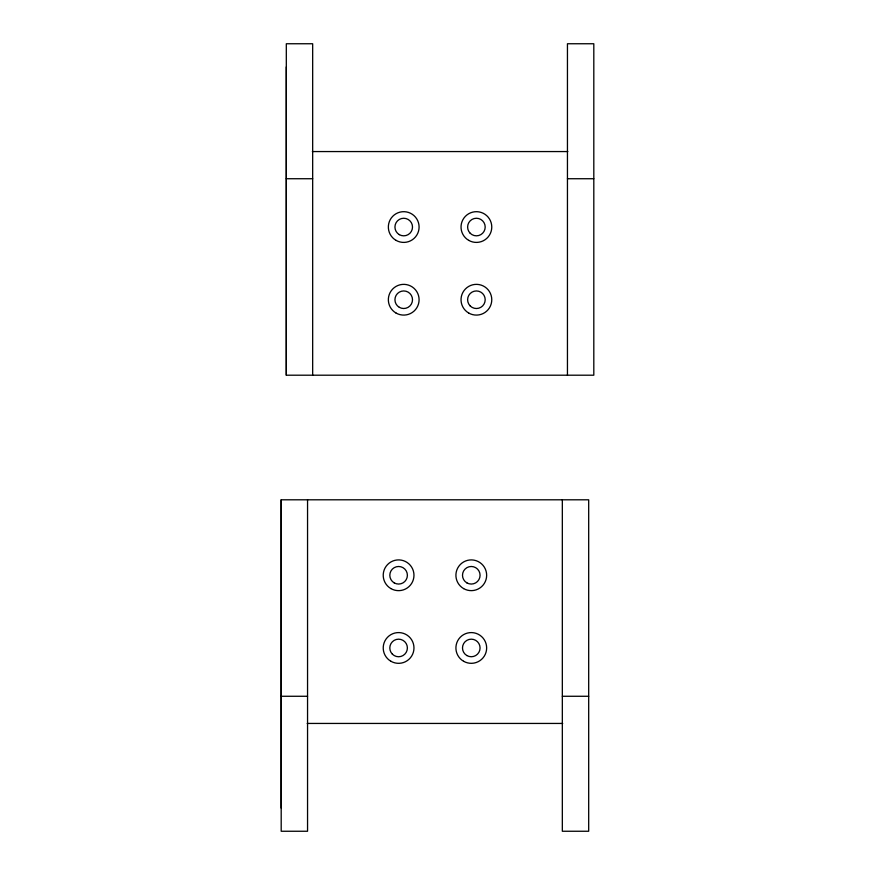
<?xml version="1.0" encoding="UTF-8"?>
<svg xmlns="http://www.w3.org/2000/svg" width="875" height="875" viewBox="0 0 875 875"><rect width="100%" height="100%" fill="white"/><g stroke="black" fill="none" stroke-linecap="round" stroke-linejoin="round"><path stroke-width="1.31" d="M281.192 808.095L281.192 499.8L588.689 499.8L588.689 831.25L562.33 831.25L562.33 499.8M567.448 375.2L567.448 43.75L593.808 43.75L593.808 375.2L286.311 375.2L286.311 66.905M312.342 151.561L567.842 151.561M286.311 178.73L312.67 178.73M567.448 178.73L593.808 178.73M281.192 696.27L307.552 696.27M562.33 696.27L588.689 696.27M307.212 723.439L562.723 723.439M312.67 375.2L312.67 43.75L286.311 43.75L286.311 375.2M307.552 499.8L307.552 831.25L281.192 831.25L281.192 499.8M466.889 582.881A8.783 8.783 0 0 0 480.069 575.269A8.783 8.783 0 0 0 466.889 567.667A8.783 8.783 0 0 0 466.889 582.881M392.383 654.172A8.783 8.783 0 0 0 407.083 650.234A8.783 8.783 0 0 0 396.32 639.472A8.783 8.783 0 0 0 392.383 654.172M394.209 582.881A8.783 8.783 0 0 0 407.389 575.269A8.783 8.783 0 0 0 394.209 567.667A8.783 8.783 0 0 0 394.209 582.881M466.889 655.561A8.783 8.783 0 0 0 480.069 647.959A8.783 8.783 0 0 0 466.889 640.347A8.783 8.783 0 0 0 466.889 655.561M463.597 588.591A15.378 15.378 0 0 0 486.653 575.269A15.378 15.378 0 0 0 463.597 561.958A15.378 15.378 0 0 0 463.597 588.591M463.597 661.27A15.378 15.378 0 0 0 486.653 647.959A15.378 15.378 0 0 0 463.597 634.638A15.378 15.378 0 0 0 463.597 661.27M390.906 661.27A15.378 15.378 0 0 0 413.973 647.959A15.378 15.378 0 0 0 390.906 634.638A15.378 15.378 0 0 0 390.906 661.27M390.906 588.591A15.378 15.378 0 0 0 413.973 575.269A15.378 15.378 0 0 0 390.906 561.958A15.378 15.378 0 0 0 390.906 588.591M470.192 305.944A8.783 8.783 0 0 0 484.892 301.995A8.783 8.783 0 0 0 474.13 291.244A8.783 8.783 0 0 0 470.192 305.944M399.328 234.653A8.783 8.783 0 0 0 412.508 227.041A8.783 8.783 0 0 0 399.328 219.439A8.783 8.783 0 0 0 399.328 234.653M399.328 307.333A8.783 8.783 0 0 0 412.508 299.731A8.783 8.783 0 0 0 399.328 292.119A8.783 8.783 0 0 0 399.328 307.333M470.192 233.253A8.783 8.783 0 0 0 484.892 229.316A8.783 8.783 0 0 0 474.13 218.553A8.783 8.783 0 0 0 470.192 233.253M468.716 313.042A15.378 15.378 0 0 0 491.772 299.731A15.378 15.378 0 0 0 468.716 286.409A15.378 15.378 0 0 0 468.716 313.042M468.716 240.362A15.378 15.378 0 0 0 491.772 227.041A15.378 15.378 0 0 0 468.716 213.73A15.378 15.378 0 0 0 468.716 240.362M396.036 240.362A15.378 15.378 0 0 0 419.092 227.041A15.378 15.378 0 0 0 396.036 213.73A15.378 15.378 0 0 0 396.036 240.362M396.036 313.042A15.378 15.378 0 0 0 419.092 299.731A15.378 15.378 0 0 0 396.036 286.409A15.378 15.378 0 0 0 396.036 313.042"/></g></svg>
